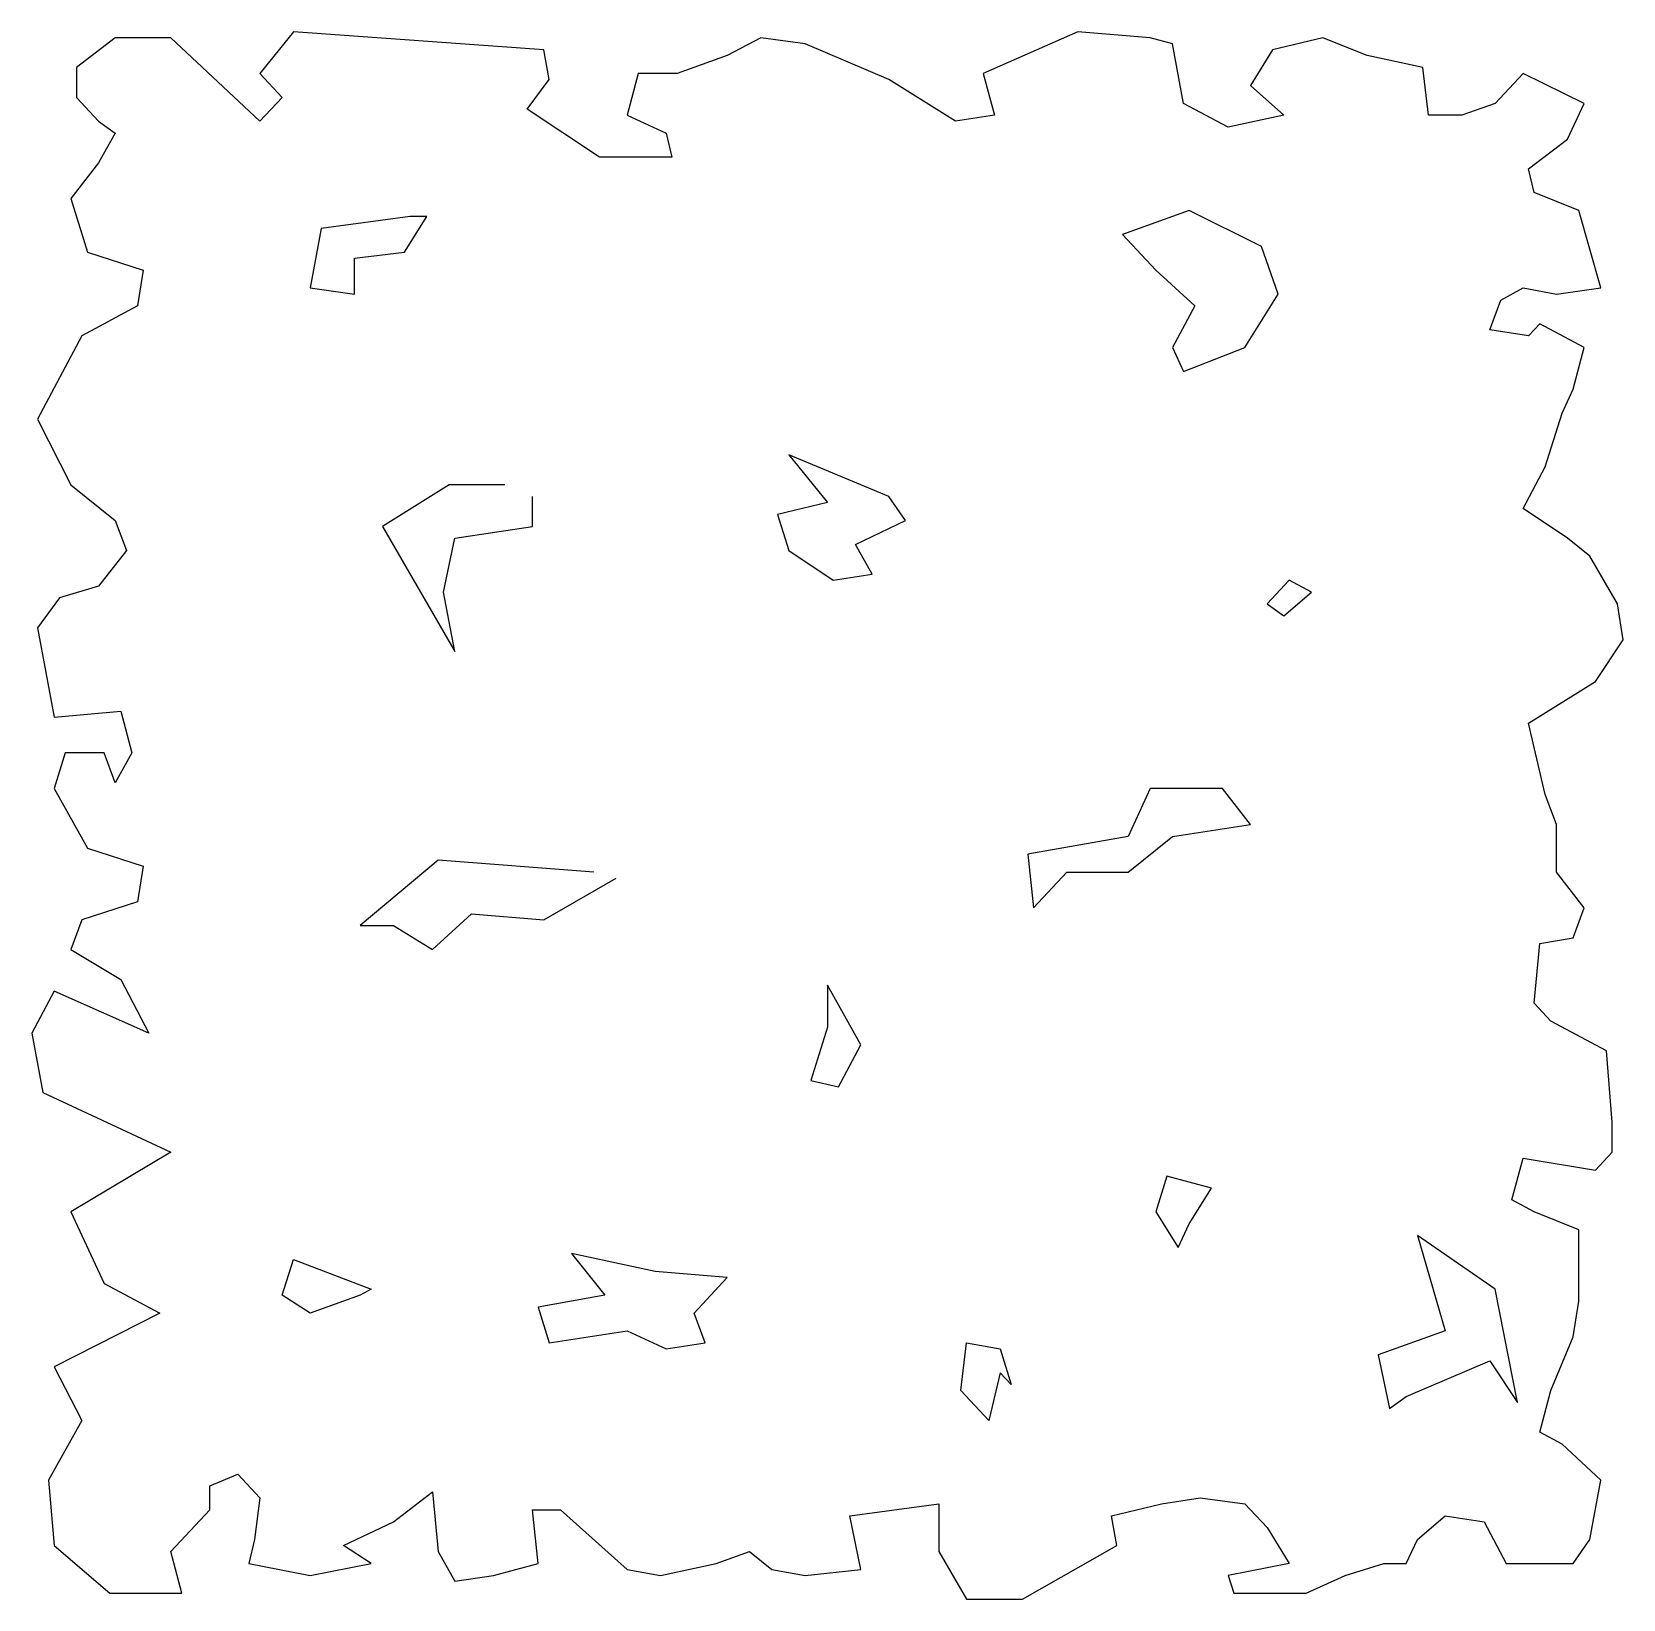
# Model space of a CAD drawing. Extents: x -0.2 to 11.9, y -0.1 to 11.9.
import ezdxf

# ---------------------------------------------------------------- set-up
doc = ezdxf.new("R2010")
doc.units = 0
doc.layers.get('0').update_dxf_attribs({"linetype": 'CONTINUOUS'})

msp = doc.modelspace()

# ---------------------------------------------------------------- linework, layer by layer
at = {"color": 0}
for p, q in [((1.804, 11.876), (1.549, 11.558)), ((3.709, 11.739), (1.804, 11.876)), ((7.772, 11.876), (7.053, 11.558)), ((8.323, 11.831), (7.772, 11.876)), ((0.449, 11.831), (0.153, 11.604)), ((0.872, 11.831), (0.449, 11.831)), ((1.549, 11.196), (0.872, 11.831)), ((5.36, 11.831), (5.105, 11.695)), ((5.698, 11.785), (5.36, 11.831)), ((6.333, 11.513), (5.698, 11.785)), ((8.492, 11.785), (8.323, 11.831)), ((8.577, 11.331), (8.492, 11.785)), ((9.636, 11.831), (9.254, 11.739)), ((9.974, 11.695), (9.636, 11.831)), ((3.751, 11.513), (3.709, 11.739)), ((5.105, 11.695), (4.724, 11.558)), ((9.254, 11.739), (9.085, 11.468)), ((10.398, 11.604), (9.974, 11.695)), ((0.153, 11.604), (0.153, 11.377)), ((1.549, 11.558), (1.719, 11.377)), ((3.582, 11.287), (3.751, 11.513)), ((4.428, 11.558), (4.343, 11.241)), ((4.724, 11.558), (4.428, 11.558)), ((6.841, 11.196), (6.333, 11.513)), ((7.053, 11.558), (7.138, 11.241)), ((10.439, 11.241), (10.398, 11.604)), ((11.159, 11.558), (10.948, 11.331)), ((11.625, 11.331), (11.159, 11.558)), ((9.085, 11.468), (9.339, 11.241)), ((0.153, 11.377), (0.322, 11.196)), ((1.719, 11.377), (1.549, 11.196)), ((4.132, 10.923), (3.582, 11.287)), ((8.916, 11.15), (8.577, 11.331)), ((10.948, 11.331), (10.694, 11.241)), ((11.498, 11.06), (11.625, 11.331)), ((0.322, 11.196), (0.449, 11.104)), ((4.343, 11.241), (4.64, 11.104)), ((7.138, 11.241), (6.841, 11.196)), ((9.339, 11.241), (8.916, 11.15)), ((10.694, 11.241), (10.439, 11.241)), ((0.449, 11.104), (0.322, 10.878)), ((4.64, 11.104), (4.682, 10.923)), ((11.202, 10.833), (11.498, 11.06)), ((4.682, 10.923), (4.132, 10.923)), ((0.322, 10.878), (0.11, 10.606)), ((11.244, 10.652), (11.202, 10.833)), ((0.11, 10.606), (0.237, 10.198)), ((11.583, 10.515), (11.244, 10.652)), ((2.693, 10.469), (2.015, 10.379)), ((2.65, 10.198), (2.82, 10.469)), ((2.82, 10.469), (2.693, 10.469)), ((8.619, 10.515), (8.111, 10.334)), ((9.169, 10.243), (8.619, 10.515)), ((11.752, 9.926), (11.583, 10.515)), ((2.015, 10.379), (1.931, 9.926)), ((8.111, 10.334), (8.365, 10.061)), ((0.237, 10.198), (0.66, 10.061)), ((2.269, 10.152), (2.65, 10.198)), ((9.297, 9.88), (9.169, 10.243)), ((0.66, 10.061), (0.618, 9.79)), ((2.269, 9.88), (2.269, 10.152)), ((8.365, 10.061), (8.661, 9.79)), ((1.931, 9.926), (2.269, 9.88)), ((9.043, 9.472), (9.297, 9.88)), ((10.906, 9.608), (10.99, 9.834)), ((10.99, 9.834), (11.159, 9.926)), ((11.159, 9.926), (11.414, 9.88)), ((11.414, 9.88), (11.752, 9.926)), ((0.618, 9.79), (0.195, 9.563)), ((8.661, 9.79), (8.492, 9.472)), ((11.202, 9.563), (10.906, 9.608)), ((11.287, 9.653), (11.202, 9.563)), ((11.625, 9.472), (11.287, 9.653)), ((0.195, 9.563), (-0.144, 8.928)), ((8.492, 9.472), (8.577, 9.291)), ((8.577, 9.291), (9.043, 9.472)), ((11.54, 9.155), (11.625, 9.472)), ((11.456, 8.973), (11.54, 9.155)), ((11.328, 8.564), (11.456, 8.973)), ((-0.144, 8.928), (0.11, 8.429)), ((5.572, 8.656), (5.868, 8.293)), ((6.333, 8.338), (5.572, 8.656)), ((11.159, 8.247), (11.328, 8.564)), ((0.11, 8.429), (0.449, 8.156)), ((2.989, 8.429), (2.481, 8.111)), ((3.413, 8.429), (2.989, 8.429)), ((3.623, 8.111), (3.623, 8.338)), ((5.868, 8.293), (5.487, 8.202)), ((6.461, 8.156), (6.333, 8.338)), ((11.498, 8.021), (11.159, 8.247)), ((0.449, 8.156), (0.534, 7.929)), ((5.487, 8.202), (5.572, 7.929)), ((6.08, 7.975), (6.461, 8.156)), ((2.481, 8.111), (3.031, 7.159)), ((2.946, 7.612), (3.031, 8.021)), ((3.031, 8.021), (3.623, 8.111)), ((11.667, 7.884), (11.498, 8.021)), ((0.534, 7.929), (0.322, 7.657)), ((5.572, 7.929), (5.91, 7.703)), ((6.206, 7.748), (6.08, 7.975)), ((11.879, 7.521), (11.667, 7.884)), ((0.322, 7.657), (0.025, 7.567)), ((5.91, 7.703), (6.206, 7.748)), ((9.381, 7.703), (9.212, 7.521)), ((9.55, 7.612), (9.381, 7.703)), ((0.025, 7.567), (-0.144, 7.34)), ((3.031, 7.159), (2.946, 7.612)), ((9.212, 7.521), (9.339, 7.431)), ((9.339, 7.431), (9.55, 7.612)), ((11.921, 7.249), (11.879, 7.521)), ((-0.144, 7.34), (-0.017, 6.659)), ((11.71, 6.932), (11.921, 7.249)), ((11.202, 6.614), (11.71, 6.932)), ((-0.017, 6.659), (0.491, 6.705)), ((0.491, 6.705), (0.575, 6.387)), ((11.328, 6.07), (11.202, 6.614)), ((0.067, 6.387), (-0.017, 6.116)), ((0.364, 6.387), (0.067, 6.387)), ((0.449, 6.16), (0.364, 6.387)), ((0.575, 6.387), (0.449, 6.16)), ((-0.017, 6.116), (0.237, 5.662)), ((8.323, 6.116), (8.154, 5.752)), ((8.873, 6.116), (8.323, 6.116)), ((9.085, 5.843), (8.873, 6.116)), ((11.414, 5.843), (11.328, 6.07)), ((8.492, 5.752), (9.085, 5.843)), ((11.414, 5.481), (11.414, 5.843)), ((8.154, 5.752), (7.391, 5.616)), ((8.154, 5.481), (8.492, 5.752)), ((0.237, 5.662), (0.66, 5.525)), ((2.904, 5.571), (2.312, 5.073)), ((4.09, 5.481), (2.904, 5.571)), ((7.391, 5.616), (7.434, 5.208)), ((0.66, 5.525), (0.618, 5.254)), ((7.434, 5.208), (7.688, 5.481)), ((7.688, 5.481), (8.154, 5.481)), ((11.625, 5.208), (11.414, 5.481)), ((3.709, 5.117), (4.259, 5.435)), ((0.618, 5.254), (0.195, 5.117)), ((11.54, 4.981), (11.625, 5.208)), ((0.195, 5.117), (0.11, 4.89)), ((2.862, 4.89), (3.158, 5.163)), ((3.158, 5.163), (3.709, 5.117)), ((2.312, 5.073), (2.565, 5.073)), ((2.565, 5.073), (2.862, 4.89)), ((11.287, 4.936), (11.54, 4.981)), ((0.11, 4.89), (0.491, 4.663)), ((11.244, 4.482), (11.287, 4.936)), ((0.491, 4.663), (0.703, 4.255)), ((6.121, 4.165), (5.868, 4.619)), ((5.868, 4.619), (5.868, 4.301)), ((-0.017, 4.573), (-0.186, 4.255)), ((0.703, 4.255), (-0.017, 4.573)), ((11.371, 4.346), (11.244, 4.482)), ((-0.186, 4.255), (-0.102, 3.802)), ((5.868, 4.301), (5.741, 3.893)), ((11.795, 4.12), (11.371, 4.346)), ((5.952, 3.847), (6.121, 4.165)), ((11.837, 3.576), (11.795, 4.12)), ((5.741, 3.893), (5.952, 3.847)), ((-0.102, 3.802), (0.872, 3.349)), ((11.837, 3.349), (11.837, 3.576)), ((0.872, 3.349), (0.11, 2.895)), ((11.075, 2.985), (11.159, 3.303)), ((11.159, 3.303), (11.71, 3.212)), ((11.71, 3.212), (11.837, 3.349)), ((8.45, 3.167), (8.365, 2.895)), ((8.789, 3.076), (8.45, 3.167)), ((8.619, 2.804), (8.789, 3.076)), ((11.244, 2.895), (11.075, 2.985)), ((0.11, 2.895), (0.364, 2.35)), ((8.365, 2.895), (8.535, 2.623)), ((8.535, 2.623), (8.619, 2.804)), ((11.583, 2.758), (11.244, 2.895)), ((10.948, 2.305), (10.355, 2.714)), ((10.355, 2.714), (10.567, 1.988)), ((11.583, 2.215), (11.583, 2.758)), ((4.555, 2.441), (3.92, 2.577)), ((3.92, 2.577), (4.174, 2.26)), ((1.719, 2.26), (1.804, 2.532)), ((1.804, 2.532), (2.396, 2.305)), ((5.105, 2.396), (4.555, 2.441)), ((0.364, 2.35), (0.787, 2.123)), ((2.396, 2.305), (2.312, 2.26)), ((4.852, 2.123), (5.105, 2.396)), ((11.118, 1.443), (10.948, 2.305)), ((1.931, 2.123), (1.719, 2.26)), ((2.312, 2.26), (1.931, 2.123)), ((4.174, 2.26), (3.666, 2.169)), ((11.54, 1.942), (11.583, 2.215)), ((0.787, 2.123), (-0.017, 1.715)), ((3.666, 2.169), (3.751, 1.897)), ((4.936, 1.897), (4.852, 2.123)), ((3.751, 1.897), (4.343, 1.988)), ((4.343, 1.988), (4.64, 1.852)), ((10.567, 1.988), (10.058, 1.806)), ((11.371, 1.534), (11.54, 1.942)), ((4.64, 1.852), (4.936, 1.897)), ((6.883, 1.534), (6.926, 1.897)), ((6.926, 1.897), (7.18, 1.852)), ((7.18, 1.852), (7.265, 1.58)), ((-0.017, 1.715), (0.195, 1.307)), ((10.058, 1.806), (10.143, 1.398)), ((10.27, 1.488), (10.906, 1.761)), ((10.906, 1.761), (11.118, 1.443)), ((7.18, 1.67), (7.095, 1.307)), ((7.265, 1.58), (7.18, 1.67)), ((7.095, 1.307), (6.883, 1.534)), ((10.143, 1.398), (10.27, 1.488)), ((11.287, 1.217), (11.371, 1.534)), ((0.195, 1.307), (-0.059, 0.853)), ((11.456, 1.126), (11.287, 1.217)), ((11.752, 0.853), (11.456, 1.126)), ((-0.059, 0.853), (-0.017, 0.355)), ((1.168, 0.808), (1.38, 0.899)), ((1.38, 0.899), (1.549, 0.718)), ((11.667, 0.4), (11.752, 0.853)), ((1.168, 0.627), (1.168, 0.808)), ((2.565, 0.536), (2.862, 0.763)), ((2.862, 0.763), (2.904, 0.31)), ((0.872, 0.31), (1.168, 0.627)), ((1.549, 0.718), (1.507, 0.4)), ((3.666, 0.218), (3.623, 0.627)), ((3.623, 0.627), (3.835, 0.627)), ((3.835, 0.627), (4.343, 0.173)), ((6.037, 0.582), (6.714, 0.672)), ((6.714, 0.672), (6.714, 0.31)), ((8.027, 0.582), (8.408, 0.672)), ((8.408, 0.672), (8.704, 0.718)), ((8.704, 0.718), (9.043, 0.672)), ((9.043, 0.672), (9.212, 0.491)), ((2.184, 0.355), (2.565, 0.536)), ((6.121, 0.173), (6.037, 0.582)), ((8.069, 0.355), (8.027, 0.582)), ((9.212, 0.491), (9.381, 0.218)), ((10.355, 0.4), (10.567, 0.582)), ((10.567, 0.582), (10.863, 0.536)), ((10.863, 0.536), (11.032, 0.218)), ((1.507, 0.4), (1.464, 0.218)), ((10.27, 0.218), (10.355, 0.4)), ((11.54, 0.218), (11.667, 0.4)), ((-0.017, 0.355), (0.406, -0.008)), ((0.956, -0.008), (0.872, 0.31)), ((2.396, 0.218), (2.184, 0.355)), ((2.904, 0.31), (3.031, 0.083)), ((5.021, 0.218), (5.275, 0.31)), ((5.275, 0.31), (5.444, 0.173)), ((6.714, 0.31), (6.926, -0.054)), ((7.35, -0.054), (8.069, 0.355)), ((1.464, 0.218), (1.931, 0.128)), ((1.931, 0.128), (2.396, 0.218)), ((3.031, 0.083), (3.327, 0.128)), ((3.327, 0.128), (3.666, 0.218)), ((4.343, 0.173), (4.598, 0.128)), ((4.598, 0.128), (5.021, 0.218)), ((5.444, 0.173), (5.698, 0.128)), ((5.698, 0.128), (6.121, 0.173)), ((9.381, 0.218), (8.916, 0.128)), ((8.916, 0.128), (8.958, -0.008)), ((9.509, -0.008), (9.805, 0.128)), ((9.805, 0.128), (10.101, 0.218)), ((10.101, 0.218), (10.27, 0.218)), ((11.032, 0.218), (11.54, 0.218)), ((0.406, -0.008), (0.956, -0.008)), ((6.926, -0.054), (7.35, -0.054)), ((8.958, -0.008), (9.509, -0.008))]:
    msp.add_line(p, q, dxfattribs=at)

doc.saveas('drawing.dxf')
